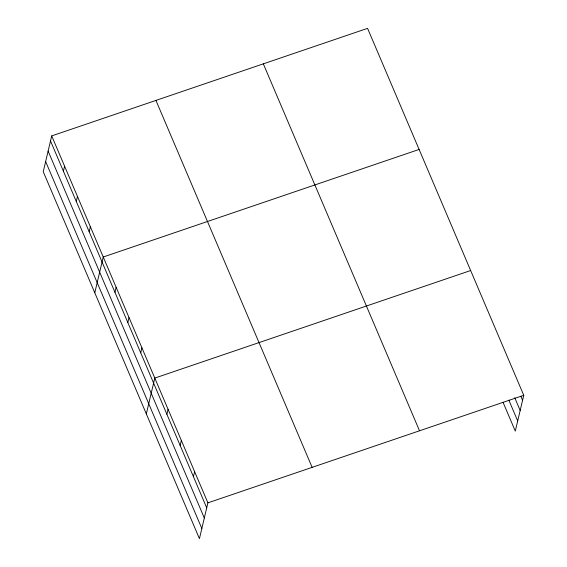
<?xml version="1.0" encoding="UTF-8"?>
<svg xmlns="http://www.w3.org/2000/svg" width="567" height="567" viewBox="0 0 567 567"><rect width="100%" height="100%" fill="white"/><g stroke="black" fill="none" stroke-linecap="round" stroke-linejoin="round"><path stroke-width="0.85" d="M51.703 135.91L43.241 171.702L199.435 538.65L207.898 502.851L51.703 135.91L367.565 28.35L523.759 395.298L515.297 431.09L503.042 402.301M63.405 171.191L64.588 166.181M76.29 201.462L77.473 196.451M89.175 231.74L90.359 226.729M94.781 292.799L103.244 257L419.112 149.44M114.945 292.281L116.129 287.271M127.83 322.559L129.014 317.548M140.722 352.83L141.906 347.819M146.329 413.889L154.791 378.09L470.653 270.537M166.882 414.293L168.066 409.282M180.157 445.485L181.341 440.474M193.432 476.677L194.623 471.666M207.898 502.851L523.759 395.298M520.875 396.305L522.576 400.302M514.73 397.665L520.173 410.465M508.847 400.139L517.699 420.934M263.329 63.844L419.523 430.792M155.939 100.416L312.133 467.357M50.513 140.921L206.714 507.862M48.117 151.077L204.311 518.025M45.636 161.545L201.838 528.494"/></g></svg>
